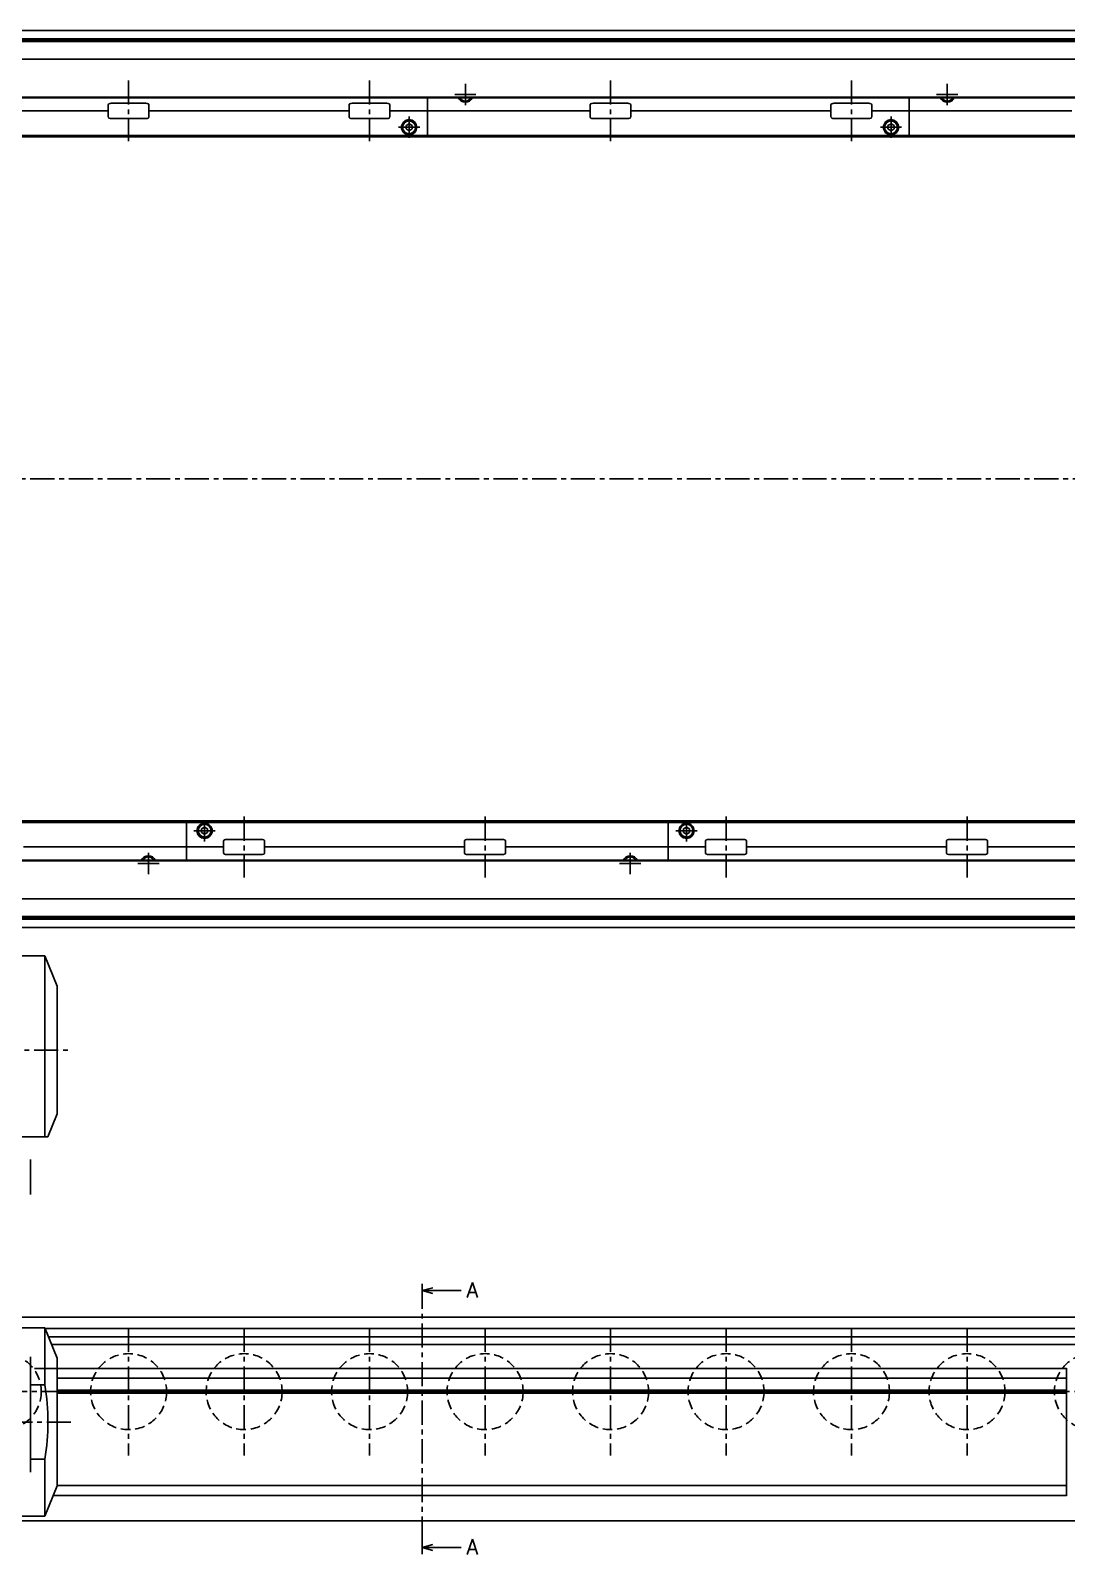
# Model space of a CAD drawing. Extents: x -10 to 2331, y -8 to 1101.
# Drawn here: x 665 to 1346, y 46 to 1048 of the extents above; entities that cross this region are included whole.
import ezdxf

# ---------------------------------------------------------------- set-up
doc = ezdxf.new("R2010")
doc.units = 0
doc.header["$LTSCALE"] = 0.5
doc.linetypes.add('CENTER', pattern=[50.8, 31.75, -6.35, 6.35, -6.35])
doc.linetypes.add('DASHED', pattern=[19.05, 12.7, -6.35])
for name, color, linetype in [('MSM_CENTER', 1, 'CENTER'), ('MSM_CONTINUOUS', 7, 'CONTINUOUS'), ('MSM_DASHED', 4, 'DASHED'), ('MSM_PART_NUMBER', 7, 'CONTINUOUS')]:
    doc.layers.add(name, color=color, linetype=linetype)
doc.styles.get("Standard").update_dxf_attribs({"font": 'txt.shx', "height": 10, "bigfont": 'bigfont.shx'})

# ---------------------------------------------------------------- blocks, each defined once
blk = doc.blocks.new('*U88')
at = {"layer": 'MSM_PART_NUMBER'}
blk.add_text('A', height=10, dxfattribs=at).set_placement((951.6, 214.9))
blk = doc.blocks.new('*U89')
at = {"layer": 'MSM_PART_NUMBER'}
blk.add_text('A', height=10, dxfattribs=at).set_placement((951.6, 45.9))

msp = doc.modelspace()

# ---------------------------------------------------------------- linework, layer by layer
at = {"layer": 'MSM_CENTER'}
for p, q in [((729.3, 1015.5), (729.3, 975.5)), ((887.8, 1015.5), (887.8, 975.5)), ((950.8, 999.2), (950.8, 1013.2)), ((1046.3, 1015.5), (1046.3, 975.5)), ((1204.8, 1015.5), (1204.8, 975.5)), ((1267.8, 999.2), (1267.8, 1013.2)), ((943.8, 1006.2), (957.8, 1006.2)), ((1260.8, 1006.2), (1274.8, 1006.2)), ((906.8, 984.7), (920.8, 984.7)), ((913.8, 977.7), (913.8, 991.8)), ((1223.8, 984.7), (1237.8, 984.7)), ((1230.8, 977.7), (1230.8, 991.8)), ((359.8, 753.4), (1573.9, 753.4)), ((772.3, 522), (786.3, 522)), ((779.3, 515), (779.3, 529)), ((805.3, 531.3), (805.3, 491.3)), ((963.8, 531.3), (963.8, 491.3)), ((1089.3, 522), (1103.3, 522)), ((1096.3, 515), (1096.3, 529)), ((1122.3, 531.3), (1122.3, 491.3)), ((1280.8, 531.3), (1280.8, 491.3)), ((742.3, 493.5), (742.3, 507.5)), ((1059.3, 493.5), (1059.3, 507.5)), ((735.3, 500.5), (749.3, 500.5)), ((1052.3, 500.5), (1066.3, 500.5)), ((362.3, 377.7), (692.3, 377.7)), ((922.5, 55), (922.5, 215)), ((729.3, 195), (729.3, 111)), ((805.3, 195), (805.3, 111)), ((887.8, 195), (887.8, 111)), ((963.8, 195), (963.8, 111)), ((1046.3, 195), (1046.3, 111)), ((1122.3, 195), (1122.3, 111)), ((1204.8, 195), (1204.8, 111)), ((1280.8, 195), (1280.8, 111)), ((367.2, 153), (1564.3, 153)), ((472.3, 133), (692.3, 133))]:
    msp.add_line(p, q, dxfattribs=at)
at = {"layer": 'MSM_CONTINUOUS'}
for p, q in [((1563.9, 1048.4), (370.7, 1048.4)), ((1562.3, 1048.3), (372.3, 1048.3)), ((1537.6, 1042.9), (396.9, 1042.9)), ((1537.6, 1041.2), (396.9, 1041.2)), ((1537.5, 1042), (397, 1042)), ((1562.3, 1029.5), (372.3, 1029.5)), ((1562.3, 1004.1), (372.3, 1004.1)), ((1562.3, 1004.5), (422.2, 1004.5)), ((925.8, 1004.1), (925.8, 979.4)), ((950.8, 1003.9), (950.4, 1004.1)), ((951.1, 1004.1), (950.8, 1003.9)), ((1242.8, 1004.1), (1242.8, 979.4)), ((1267.8, 1003.9), (1267.4, 1004.1)), ((1268.1, 1004.1), (1267.8, 1003.9)), ((715.8, 995.5), (584.2, 995.5)), ((715.8, 999.5), (715.8, 991.5)), ((740.7, 1000.5), (717.8, 1000.5)), ((742.7, 991.5), (742.7, 999.5)), ((874.3, 995.5), (742.7, 995.5)), ((874.3, 999.5), (874.3, 991.5)), ((899.2, 1000.5), (876.3, 1000.5)), ((901.2, 991.5), (901.2, 999.5)), ((1032.8, 995.5), (901.2, 995.5)), ((1032.8, 999.5), (1032.8, 991.5)), ((1057.7, 1000.5), (1034.8, 1000.5)), ((1059.7, 991.5), (1059.7, 999.5)), ((1191.3, 995.5), (1059.7, 995.5)), ((1191.3, 999.5), (1191.3, 991.5)), ((1216.2, 1000.5), (1193.3, 1000.5)), ((1218.2, 991.5), (1218.2, 999.5)), ((1349.8, 995.5), (1218.2, 995.5)), ((740.7, 990.5), (717.8, 990.5)), ((899.2, 990.5), (876.3, 990.5)), ((911.8, 985.9), (913.8, 987.1)), ((911.8, 983.6), (911.8, 985.9)), ((913.8, 982.4), (911.8, 983.6)), ((913.8, 987.1), (915.8, 985.9)), ((915.8, 983.6), (913.8, 982.4)), ((915.8, 985.9), (915.8, 983.6)), ((1057.7, 990.5), (1034.8, 990.5)), ((1216.2, 990.5), (1193.3, 990.5)), ((1228.8, 985.9), (1230.8, 987.1)), ((1228.8, 983.6), (1228.8, 985.9)), ((1230.8, 982.4), (1228.8, 983.6)), ((1230.8, 987.1), (1232.8, 985.9)), ((1232.8, 983.6), (1230.8, 982.4)), ((1232.8, 985.9), (1232.8, 983.6)), ((1559.8, 979.4), (450.3, 979.4)), ((1563.9, 978.4), (450.3, 978.4)), ((1563.9, 528.4), (450.3, 528.4)), ((450.3, 527.4), (1559.8, 527.4)), ((767.3, 502.6), (767.3, 527.4)), ((777.3, 523.2), (779.3, 524.4)), ((777.3, 520.9), (777.3, 523.2)), ((779.3, 524.4), (781.3, 523.2)), ((781.3, 523.2), (781.3, 520.9)), ((1084.3, 502.6), (1084.3, 527.4)), ((1094.3, 523.2), (1096.3, 524.4)), ((1094.3, 520.9), (1094.3, 523.2)), ((1096.3, 524.4), (1098.3, 523.2)), ((1098.3, 523.2), (1098.3, 520.9)), ((660.2, 511.3), (791.8, 511.3)), ((779.3, 519.7), (777.3, 520.9)), ((781.3, 520.9), (779.3, 519.7)), ((791.8, 515.3), (791.8, 507.3)), ((793.8, 516.3), (816.7, 516.3)), ((818.7, 507.3), (818.7, 515.3)), ((818.7, 511.3), (950.3, 511.3)), ((950.3, 515.3), (950.3, 507.3)), ((952.3, 516.3), (975.2, 516.3)), ((977.2, 507.3), (977.2, 515.3)), ((977.2, 511.3), (1108.8, 511.3)), ((1096.3, 519.7), (1094.3, 520.9)), ((1098.3, 520.9), (1096.3, 519.7)), ((1108.8, 515.3), (1108.8, 507.3)), ((1110.8, 516.3), (1133.7, 516.3)), ((1135.7, 507.3), (1135.7, 515.3)), ((1135.7, 511.3), (1267.3, 511.3)), ((1267.3, 515.3), (1267.3, 507.3)), ((1269.3, 516.3), (1292.2, 516.3)), ((1294.2, 507.3), (1294.2, 515.3)), ((1294.2, 511.3), (1425.8, 511.3)), ((1562.3, 502.6), (372.3, 502.6)), ((1562.3, 502.2), (422.2, 502.2)), ((741.9, 502.6), (742.3, 502.9)), ((742.3, 502.9), (742.6, 502.6)), ((793.8, 506.3), (816.7, 506.3)), ((952.3, 506.3), (975.2, 506.3)), ((1058.9, 502.6), (1059.3, 502.9)), ((1059.3, 502.9), (1059.6, 502.6)), ((1110.8, 506.3), (1133.7, 506.3)), ((1269.3, 506.3), (1292.2, 506.3)), ((1562.3, 477.2), (372.3, 477.2)), ((1537.6, 465.6), (396.9, 465.6)), ((1537.6, 463.9), (396.9, 463.9)), ((1537.5, 464.7), (397, 464.7)), ((1563.9, 458.4), (370.7, 458.4)), ((1562.3, 458.4), (372.3, 458.4)), ((674.3, 439.7), (630.3, 439.7)), ((682.3, 419.7), (674.3, 439.7)), ((674.3, 439.7), (674.3, 320.7)), ((682.3, 419.7), (682.3, 335.7)), ((676.2, 320.7), (682.3, 335.7)), ((676.2, 320.7), (531.3, 320.7)), ((664.8, 305.7), (664.8, 282.7)), ((922.5, 215), (922.5, 224)), ((922.5, 219.5), (929.5, 221.4)), ((922.5, 219.5), (948.1, 219.5)), ((929.5, 217.6), (922.5, 219.5)), ((1562.3, 202), (372.3, 202)), ((674.3, 195), (630.3, 195)), ((682.3, 175), (674.3, 195)), ((674.3, 195), (674.3, 157.4)), ((1562.3, 194.6), (674.4, 194.6)), ((1446.3, 189), (676.7, 189)), ((1446.3, 184), (678.7, 184)), ((664.8, 176), (664.8, 100)), ((682.3, 175), (682.3, 91)), ((1346.3, 168.2), (667.3, 168.2)), ((1346.3, 161.8), (682.3, 161.8)), ((1346.3, 168.5), (1346.3, 84.5)), ((674.3, 157.4), (664.8, 157.4)), ((1346.3, 153.9), (682.3, 153.9)), ((1346.3, 153), (682.3, 153)), ((1346.3, 152.1), (682.3, 152.1)), ((664.8, 108.6), (674.3, 108.6)), ((674.3, 108.6), (674.3, 71)), ((674.3, 71), (682.3, 91)), ((1346.3, 91.3), (682.3, 91.3)), ((1346.3, 84.8), (679.8, 84.8)), ((630.3, 71), (674.3, 71)), ((1563.9, 68), (472.3, 68)), ((922.5, 46), (922.5, 55)), ((922.5, 50.5), (929.5, 52.4)), ((929.5, 48.6), (922.5, 50.5)), ((922.5, 50.5), (948.1, 50.5))]:
    msp.add_line(p, q, dxfattribs=at)
for centre, radius in [((913.8, 984.7), 5), ((913.8, 984.7), 4.25), ((1230.8, 984.7), 5), ((1230.8, 984.7), 4.25), ((779.3, 522), 5), ((779.3, 522), 4.25), ((1096.3, 522), 5), ((1096.3, 522), 4.25)]:
    msp.add_circle(centre, radius, dxfattribs=at)
for centre, radius, start, end in [((950.8, 1006.2), 5, 204.8346, 335.1654), ((950.8, 1006.2), 4.25, 209.6116, 330.3884), ((1267.8, 1006.2), 5, 204.8346, 335.1654), ((1267.8, 1006.2), 4.25, 209.6116, 330.3884), ((716.7, 999.4), 0.882, 115.5328, 172.1027), ((717.8, 997.1), 3.41, 89.6687, 115.2454), ((740.7, 997.1), 3.41, 64.7546, 90.3313), ((741.8, 999.4), 0.882, 7.8973, 64.4672), ((875.2, 999.4), 0.882, 115.5328, 172.1027), ((876.3, 997.1), 3.41, 89.6687, 115.2454), ((899.2, 997.1), 3.41, 64.7546, 90.3313), ((900.3, 999.4), 0.882, 7.8973, 64.4672), ((1033.7, 999.4), 0.882, 115.5328, 172.1027), ((1034.8, 997.1), 3.41, 89.6687, 115.2454), ((1057.7, 997.1), 3.41, 64.7546, 90.3313), ((1058.8, 999.4), 0.882, 7.8973, 64.4672), ((1192.2, 999.4), 0.882, 115.5328, 172.1027), ((1193.3, 997.1), 3.41, 89.6687, 115.2454), ((1216.2, 997.1), 3.41, 64.7546, 90.3313), ((1217.3, 999.4), 0.882, 7.8973, 64.4672), ((716.7, 991.6), 0.882, 187.8973, 244.4672), ((717.8, 993.9), 3.41, 244.7546, 270.3313), ((740.7, 993.9), 3.41, 269.6687, 295.2454), ((741.8, 991.6), 0.882, 295.5328, 352.1027), ((875.2, 991.6), 0.882, 187.8973, 244.4672), ((876.3, 993.9), 3.41, 244.7546, 270.3313), ((899.2, 993.9), 3.41, 269.6687, 295.2454), ((900.3, 991.6), 0.882, 295.5328, 352.1027), ((1033.7, 991.6), 0.882, 187.8973, 244.4672), ((1034.8, 993.9), 3.41, 244.7546, 270.3313), ((1057.7, 993.9), 3.41, 269.6687, 295.2454), ((1058.8, 991.6), 0.882, 295.5328, 352.1027), ((1192.2, 991.6), 0.882, 187.8973, 244.4672), ((1193.3, 993.9), 3.41, 244.7546, 270.3313), ((1216.2, 993.9), 3.41, 269.6687, 295.2454), ((1217.3, 991.6), 0.882, 295.5328, 352.1027), ((792.7, 515.2), 0.882, 115.5328, 172.1027), ((793.8, 512.9), 3.41, 89.6687, 115.2454), ((816.7, 512.9), 3.41, 64.7546, 90.3313), ((817.8, 515.2), 0.882, 7.8973, 64.4672), ((951.2, 515.2), 0.882, 115.5328, 172.1027), ((952.3, 512.9), 3.41, 89.6687, 115.2454), ((975.2, 512.9), 3.41, 64.7546, 90.3313), ((976.3, 515.2), 0.882, 7.8973, 64.4672), ((1109.7, 515.2), 0.882, 115.5328, 172.1027), ((1110.8, 512.9), 3.41, 89.6687, 115.2454), ((1133.7, 512.9), 3.41, 64.7546, 90.3313), ((1134.8, 515.2), 0.882, 7.8973, 64.4672), ((1268.2, 515.2), 0.882, 115.5328, 172.1027), ((1269.3, 512.9), 3.41, 89.6687, 115.2454), ((1292.2, 512.9), 3.41, 64.7546, 90.3313), ((1293.3, 515.2), 0.882, 7.8973, 64.4672), ((742.3, 500.5), 5, 24.8346, 155.1654), ((742.3, 500.5), 4.25, 29.6116, 150.3884), ((792.7, 507.4), 0.882, 187.8973, 244.4672), ((793.8, 509.7), 3.41, 244.7546, 270.3313), ((816.7, 509.7), 3.41, 269.6687, 295.2454), ((817.8, 507.4), 0.882, 295.5328, 352.1027), ((951.2, 507.4), 0.882, 187.8973, 244.4672), ((952.3, 509.7), 3.41, 244.7546, 270.3313), ((975.2, 509.7), 3.41, 269.6687, 295.2454), ((976.3, 507.4), 0.882, 295.5328, 352.1027), ((1059.3, 500.5), 5, 24.8346, 155.1654), ((1059.3, 500.5), 4.25, 29.6116, 150.3884), ((1109.7, 507.4), 0.882, 187.8973, 244.4672), ((1110.8, 509.7), 3.41, 244.7546, 270.3313), ((1133.7, 509.7), 3.41, 269.6687, 295.2454), ((1134.8, 507.4), 0.882, 295.5328, 352.1027), ((1268.2, 507.4), 0.882, 187.8973, 244.4672), ((1269.3, 509.7), 3.41, 244.7546, 270.3313), ((1292.2, 509.7), 3.41, 269.6687, 295.2454), ((1293.3, 507.4), 0.882, 295.5328, 352.1027), ((526, 133), 150.2, 350.6556, 9.3444)]:
    msp.add_arc(centre, radius, start, end, dxfattribs=at)
at = {"layer": 'MSM_DASHED'}
for centre in [(646.8, 153), (729.3, 153), (805.3, 153), (887.8, 153), (963.8, 153), (1046.3, 153), (1122.3, 153), (1204.8, 153), (1280.8, 153), (1363.3, 153)]:
    msp.add_circle(centre, 25, dxfattribs=at)

# ---------------------------------------------------------------- block references
at = {"layer": 'MSM_CONTINUOUS'}
for name in ['*U88', '*U89']:
    msp.add_blockref(name, (0, 0), dxfattribs=at)

doc.saveas('drawing.dxf')
